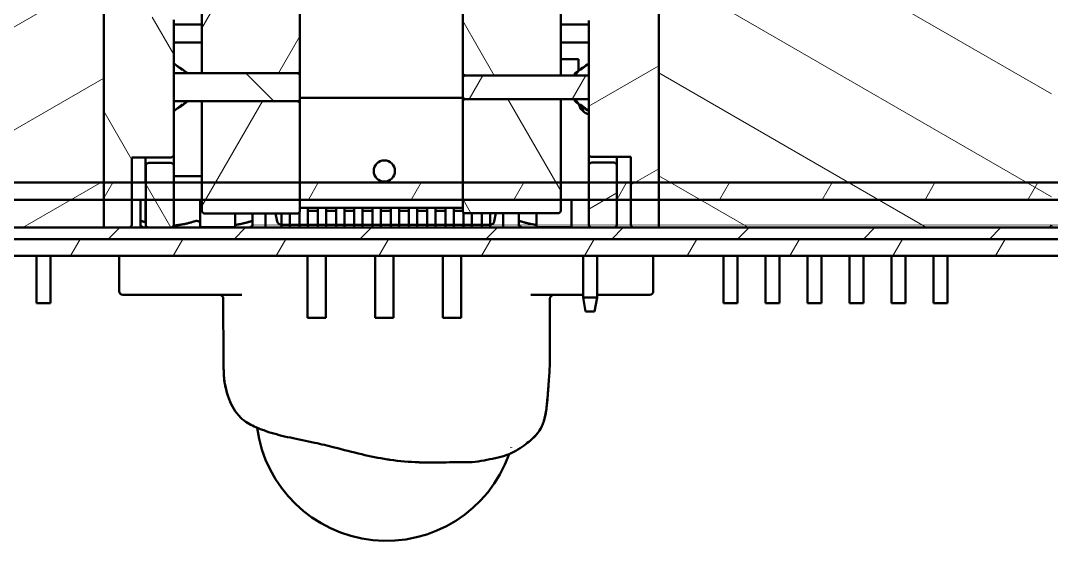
# Model space of a CAD drawing. Header units: millimetres. Extents: x 0 to 586, y -128 to 462.
# Drawn here: x 106.94 to 143.71, y 303.37 to 322.11 of the extents above; entities that cross this region are included whole.
import ezdxf

# ---------------------------------------------------------------- set-up
doc = ezdxf.new("R2010")
doc.units = ezdxf.units.MM
doc.linetypes.add('Сплошная', pattern=[0])
doc.layers.add('Viewport5ForCustomObjects_0', color=7, linetype='Continuous')
doc.layers.add('Видимый контур (ГОСТ)', color=7, linetype='Сплошная', lineweight=50)
doc.layers.add('Штриховка (ГОСТ)', color=7, linetype='Сплошная', lineweight=18)

# ---------------------------------------------------------------- blocks, each defined once
blk = doc.blocks.new('CustomObjectsInViewport5_0')
at = {"layer": 'Видимый контур (ГОСТ)', "ltscale": 1.31579}
for p, q in [((-10073.061, -10049.493), (-10073.061, -10059.493)), ((-10073.061, -10059.493), (-10073.061, -10049.493)), ((-10053.257, -10059.493), (-10053.257, -10049.493)), ((-10053.257, -10049.493), (-10053.257, -10059.493)), ((-10069.561, -10050.093), (-10069.561, -10053.993)), ((-10066.061, -10053.893), (-10066.061, -10050.093)), ((-10060.257, -10050.101), (-10060.257, -10053.957)), ((-10056.757, -10054.072), (-10056.757, -10050.101)), ((-10070.561, -10056.892), (-10070.561, -10052.093)), ((-10055.757, -10052.108), (-10055.757, -10056.877)), ((-10070.561, -10052.25), (-10069.565, -10052.25)), ((-10056.757, -10052.25), (-10055.757, -10052.25)), ((-10069.565, -10052.893), (-10070.561, -10052.893)), ((-10070.561, -10052.893), (-10069.565, -10052.893)), ((-10055.757, -10052.893), (-10056.757, -10052.893)), ((-10056.757, -10052.893), (-10055.757, -10052.893)), ((-10070.561, -10053.645), (-10070.251, -10053.885)), ((-10056.757, -10053.493), (-10056.129, -10053.493)), ((-10056.129, -10053.493), (-10056.129, -10053.903)), ((-10055.757, -10053.643), (-10056.07, -10053.885)), ((-10070.561, -10053.993), (-10070.561, -10054.992)), ((-10070.148, -10053.965), (-10070.112, -10053.993)), ((-10069.561, -10053.993), (-10066.161, -10053.993)), ((-10060.257, -10053.957), (-10060.257, -10054.198)), ((-10056.173, -10053.965), (-10056.257, -10054.03)), ((-10056.257, -10054.03), (-10056.257, -10053.993)), ((-10056.257, -10054.072), (-10056.257, -10054.03)), ((-10066.061, -10054.892), (-10066.061, -10054.093)), ((-10060.257, -10054.198), (-10060.257, -10054.787)), ((-10055.757, -10054.072), (-10060.157, -10054.072)), ((-10060.157, -10054.072), (-10056.757, -10054.072)), ((-10055.757, -10054.913), (-10055.757, -10054.072)), ((-10070.561, -10055.34), (-10070.251, -10055.1)), ((-10070.148, -10055.02), (-10070.112, -10054.992)), ((-10066.161, -10054.992), (-10069.561, -10054.992)), ((-10069.561, -10054.992), (-10069.561, -10058.892)), ((-10060.257, -10054.87), (-10066.061, -10054.87)), ((-10066.061, -10058.892), (-10066.061, -10055.092)), ((-10060.257, -10054.787), (-10060.257, -10055.028)), ((-10060.257, -10055.028), (-10060.257, -10058.884)), ((-10060.157, -10054.913), (-10055.757, -10054.913)), ((-10056.757, -10054.913), (-10060.157, -10054.913)), ((-10056.757, -10058.884), (-10056.757, -10054.913)), ((-10056.257, -10054.955), (-10056.257, -10054.913)), ((-10056.257, -10054.993), (-10056.257, -10054.955)), ((-10056.173, -10055.02), (-10056.257, -10054.955)), ((-10055.757, -10055.343), (-10056.07, -10055.1)), ((-10055.963, -10055.348), (-10055.963, -10055.198)), ((-10055.757, -10056.877), (-10055.757, -10057.279)), ((-10055.657, -10056.978), (-10054.257, -10056.978)), ((-10054.757, -10057.279), (-10054.757, -10056.978)), ((-10054.257, -10056.978), (-10054.257, -10059.393)), ((-10072.061, -10059.393), (-10072.061, -10056.992)), ((-10072.061, -10056.992), (-10070.661, -10056.992)), ((-10071.561, -10057.292), (-10071.561, -10059.393)), ((-10070.661, -10057.192), (-10071.461, -10057.192)), ((-10070.561, -10059.393), (-10070.561, -10057.292)), ((-10055.757, -10057.279), (-10055.757, -10059.393)), ((-10054.857, -10057.179), (-10055.657, -10057.179)), ((-10054.757, -10059.393), (-10054.757, -10057.279)), ((-10069.564, -10057.664), (-10070.561, -10057.664)), ((-10028, -10057.893), (-10098, -10057.893)), ((-10071.639, -10057.893), (-10071.64, -10057.893)), ((-10071.566, -10057.893), (-10071.639, -10057.893)), ((-10069.564, -10057.893), (-10070.561, -10057.893)), ((-10098, -10058.504), (-10028, -10058.504)), ((-10071.75, -10058.504), (-10071.75, -10059.266)), ((-10069.625, -10058.504), (-10069.625, -10059.463)), ((-10066.061, -10058.793), (-10065.775, -10058.793)), ((-10065.425, -10058.793), (-10065.775, -10058.793)), ((-10065.775, -10058.793), (-10065.775, -10059.093)), ((-10065.425, -10058.793), (-10065.125, -10058.793)), ((-10065.425, -10059.093), (-10065.425, -10058.793)), ((-10064.775, -10058.793), (-10065.125, -10058.793)), ((-10065.125, -10058.793), (-10065.125, -10059.093)), ((-10064.775, -10058.793), (-10064.475, -10058.793)), ((-10064.775, -10059.093), (-10064.775, -10058.793)), ((-10064.125, -10058.793), (-10064.475, -10058.793)), ((-10064.475, -10058.793), (-10064.475, -10059.093)), ((-10064.125, -10058.793), (-10063.825, -10058.793)), ((-10064.125, -10059.093), (-10064.125, -10058.793)), ((-10063.475, -10058.793), (-10063.825, -10058.793)), ((-10063.825, -10058.793), (-10063.825, -10059.093)), ((-10063.475, -10058.793), (-10063.175, -10058.793)), ((-10063.475, -10059.093), (-10063.475, -10058.793)), ((-10062.825, -10058.793), (-10063.175, -10058.793)), ((-10063.175, -10058.793), (-10063.175, -10059.093)), ((-10062.825, -10058.793), (-10062.525, -10058.793)), ((-10062.825, -10059.093), (-10062.825, -10058.793)), ((-10062.175, -10058.793), (-10062.525, -10058.793)), ((-10062.525, -10058.793), (-10062.525, -10059.093)), ((-10062.175, -10058.793), (-10061.875, -10058.793)), ((-10062.175, -10059.093), (-10062.175, -10058.793)), ((-10061.525, -10058.793), (-10061.875, -10058.793)), ((-10061.875, -10058.793), (-10061.875, -10059.093)), ((-10061.525, -10058.793), (-10061.225, -10058.793)), ((-10061.525, -10059.093), (-10061.525, -10058.793)), ((-10060.875, -10058.793), (-10061.225, -10058.793)), ((-10061.225, -10058.793), (-10061.225, -10059.093)), ((-10060.875, -10058.793), (-10060.575, -10058.793)), ((-10060.875, -10059.093), (-10060.875, -10058.793)), ((-10060.257, -10058.793), (-10060.575, -10058.793)), ((-10060.575, -10058.793), (-10060.575, -10059.093)), ((-10056.375, -10058.504), (-10056.375, -10059.463)), ((-10069.461, -10058.992), (-10066.161, -10058.992)), ((-10068.375, -10058.992), (-10068.375, -10059.463)), ((-10067.75, -10059.266), (-10067.75, -10058.992)), ((-10067.293, -10058.992), (-10067.293, -10059.493)), ((-10066.869, -10059.274), (-10066.929, -10058.992)), ((-10066.725, -10059.093), (-10066.725, -10058.992)), ((-10066.725, -10059.093), (-10066.725, -10059.193)), ((-10066.425, -10058.992), (-10066.425, -10059.093)), ((-10066.425, -10059.193), (-10066.425, -10059.093)), ((-10066.075, -10059.093), (-10066.075, -10058.944)), ((-10066.075, -10059.093), (-10066.075, -10059.193)), ((-10065.775, -10058.893), (-10065.425, -10058.893)), ((-10065.775, -10059.193), (-10065.775, -10059.093)), ((-10065.425, -10059.093), (-10065.425, -10059.193)), ((-10065.125, -10058.893), (-10064.775, -10058.893)), ((-10065.125, -10059.193), (-10065.125, -10059.093)), ((-10064.775, -10059.093), (-10064.775, -10059.193)), ((-10064.475, -10058.893), (-10064.125, -10058.893)), ((-10064.475, -10059.193), (-10064.475, -10059.093)), ((-10064.125, -10059.093), (-10064.125, -10059.193)), ((-10063.825, -10058.893), (-10063.475, -10058.893)), ((-10063.825, -10059.193), (-10063.825, -10059.093)), ((-10063.475, -10059.093), (-10063.475, -10059.193)), ((-10063.175, -10058.893), (-10062.825, -10058.893)), ((-10063.175, -10059.193), (-10063.175, -10059.093)), ((-10062.825, -10059.093), (-10062.825, -10059.193)), ((-10062.525, -10058.893), (-10062.175, -10058.893)), ((-10062.525, -10059.193), (-10062.525, -10059.093)), ((-10062.175, -10059.093), (-10062.175, -10059.193)), ((-10061.875, -10058.893), (-10061.525, -10058.893)), ((-10061.875, -10059.193), (-10061.875, -10059.093)), ((-10061.525, -10059.093), (-10061.525, -10059.193)), ((-10061.225, -10058.893), (-10060.875, -10058.893)), ((-10061.225, -10059.193), (-10061.225, -10059.093)), ((-10060.875, -10059.093), (-10060.875, -10059.193)), ((-10060.575, -10058.893), (-10060.257, -10058.893)), ((-10060.575, -10059.193), (-10060.575, -10059.093)), ((-10060.225, -10059.093), (-10060.225, -10058.958)), ((-10060.225, -10059.093), (-10060.225, -10059.193)), ((-10060.157, -10058.984), (-10056.857, -10058.984)), ((-10059.925, -10058.984), (-10059.925, -10059.093)), ((-10059.925, -10059.193), (-10059.925, -10059.093)), ((-10059.575, -10059.093), (-10059.575, -10058.984)), ((-10059.575, -10059.093), (-10059.575, -10059.193)), ((-10059.275, -10058.984), (-10059.275, -10059.093)), ((-10059.275, -10059.193), (-10059.275, -10059.093)), ((-10059.069, -10058.984), (-10059.131, -10059.274)), ((-10058.809, -10058.984), (-10058.809, -10059.493)), ((-10058.25, -10058.984), (-10058.25, -10059.266)), ((-10057.625, -10058.984), (-10057.625, -10059.463)), ((-10028, -10059.493), (-10098, -10059.493)), ((-10086.961, -10059.493), (-10073.061, -10059.493)), ((-10073.061, -10059.493), (-10072.161, -10059.493)), ((-10071.639, -10059.493), (-10071.75, -10059.429)), ((-10071.461, -10059.493), (-10070.661, -10059.493)), ((-10068.395, -10059.483), (-10069.605, -10059.483)), ((-10067.861, -10059.493), (-10067.75, -10059.429)), ((-10066.725, -10059.193), (-10066.725, -10059.393)), ((-10066.725, -10059.393), (-10066.725, -10059.493)), ((-10066.425, -10059.393), (-10066.725, -10059.393)), ((-10066.425, -10059.393), (-10066.425, -10059.193)), ((-10066.075, -10059.393), (-10066.425, -10059.393)), ((-10066.425, -10059.393), (-10066.425, -10059.493)), ((-10066.075, -10059.193), (-10066.075, -10059.393)), ((-10066.075, -10059.393), (-10066.075, -10059.493)), ((-10065.775, -10059.393), (-10066.075, -10059.393)), ((-10065.775, -10059.393), (-10065.775, -10059.193)), ((-10065.425, -10059.393), (-10065.775, -10059.393)), ((-10065.775, -10059.393), (-10065.775, -10059.493)), ((-10065.425, -10059.193), (-10065.425, -10059.393)), ((-10065.425, -10059.393), (-10065.425, -10059.493)), ((-10065.125, -10059.393), (-10065.425, -10059.393)), ((-10065.125, -10059.393), (-10065.125, -10059.193)), ((-10064.775, -10059.393), (-10065.125, -10059.393)), ((-10065.125, -10059.393), (-10065.125, -10059.493)), ((-10064.775, -10059.193), (-10064.775, -10059.393)), ((-10064.775, -10059.393), (-10064.775, -10059.493)), ((-10064.475, -10059.393), (-10064.775, -10059.393)), ((-10064.475, -10059.393), (-10064.475, -10059.193)), ((-10064.125, -10059.393), (-10064.475, -10059.393)), ((-10064.475, -10059.393), (-10064.475, -10059.493)), ((-10064.125, -10059.193), (-10064.125, -10059.393)), ((-10064.125, -10059.393), (-10064.125, -10059.493)), ((-10063.825, -10059.393), (-10064.125, -10059.393)), ((-10063.825, -10059.393), (-10063.825, -10059.193)), ((-10063.475, -10059.393), (-10063.825, -10059.393)), ((-10063.825, -10059.393), (-10063.825, -10059.493)), ((-10063.475, -10059.193), (-10063.475, -10059.393)), ((-10063.475, -10059.393), (-10063.475, -10059.493)), ((-10063.175, -10059.393), (-10063.475, -10059.393)), ((-10063.175, -10059.393), (-10063.175, -10059.193)), ((-10062.825, -10059.393), (-10063.175, -10059.393)), ((-10063.175, -10059.393), (-10063.175, -10059.493)), ((-10062.825, -10059.193), (-10062.825, -10059.393)), ((-10062.825, -10059.393), (-10062.825, -10059.493)), ((-10062.525, -10059.393), (-10062.825, -10059.393)), ((-10062.525, -10059.393), (-10062.525, -10059.193)), ((-10062.175, -10059.393), (-10062.525, -10059.393)), ((-10062.525, -10059.393), (-10062.525, -10059.493)), ((-10062.175, -10059.193), (-10062.175, -10059.393)), ((-10062.175, -10059.393), (-10062.175, -10059.493)), ((-10061.875, -10059.393), (-10062.175, -10059.393)), ((-10061.875, -10059.393), (-10061.875, -10059.193)), ((-10061.525, -10059.393), (-10061.875, -10059.393)), ((-10061.875, -10059.393), (-10061.875, -10059.493)), ((-10061.525, -10059.193), (-10061.525, -10059.393)), ((-10061.525, -10059.393), (-10061.525, -10059.493)), ((-10061.225, -10059.393), (-10061.525, -10059.393)), ((-10061.225, -10059.393), (-10061.225, -10059.193)), ((-10060.875, -10059.393), (-10061.225, -10059.393)), ((-10061.225, -10059.393), (-10061.225, -10059.493)), ((-10060.875, -10059.193), (-10060.875, -10059.393)), ((-10060.875, -10059.393), (-10060.875, -10059.493)), ((-10060.575, -10059.393), (-10060.875, -10059.393)), ((-10060.575, -10059.393), (-10060.575, -10059.193)), ((-10060.225, -10059.393), (-10060.575, -10059.393)), ((-10060.575, -10059.393), (-10060.575, -10059.493)), ((-10060.225, -10059.193), (-10060.225, -10059.393)), ((-10060.225, -10059.393), (-10060.225, -10059.493)), ((-10059.925, -10059.393), (-10060.225, -10059.393)), ((-10059.925, -10059.393), (-10059.925, -10059.193)), ((-10059.575, -10059.393), (-10059.925, -10059.393)), ((-10059.925, -10059.393), (-10059.925, -10059.493)), ((-10059.575, -10059.193), (-10059.575, -10059.393)), ((-10059.575, -10059.393), (-10059.575, -10059.493)), ((-10059.275, -10059.393), (-10059.575, -10059.393)), ((-10059.275, -10059.393), (-10059.275, -10059.193)), ((-10059.275, -10059.393), (-10059.275, -10059.493)), ((-10058.139, -10059.493), (-10058.25, -10059.429)), ((-10056.395, -10059.483), (-10057.605, -10059.483)), ((-10057.413, -10059.483), (-10057.413, -10059.493)), ((-10055.657, -10059.493), (-10054.857, -10059.493)), ((-10054.157, -10059.493), (-10053.257, -10059.493)), ((-10053.257, -10059.493), (-10039.357, -10059.493)), ((-10098, -10059.904), (-10028, -10059.904)), ((-10028, -10059.904), (-10098, -10059.904)), ((-10098, -10060.504), (-10028, -10060.504)), ((-10075.457, -10062.193), (-10075.457, -10060.504)), ((-10074.957, -10062.193), (-10074.957, -10060.504)), ((-10072.506, -10061.766), (-10072.506, -10060.504)), ((-10065.794, -10062.718), (-10065.794, -10060.504)), ((-10065.134, -10062.718), (-10065.134, -10060.504)), ((-10063.381, -10062.718), (-10063.381, -10060.504)), ((-10062.721, -10062.718), (-10062.721, -10060.504)), ((-10060.968, -10062.718), (-10060.968, -10060.504)), ((-10060.308, -10062.718), (-10060.308, -10060.504)), ((-10055.963, -10061.993), (-10055.963, -10060.504)), ((-10055.463, -10061.993), (-10055.463, -10060.504)), ((-10053.456, -10061.766), (-10053.456, -10060.504)), ((-10050.957, -10062.193), (-10050.957, -10060.504)), ((-10050.457, -10062.193), (-10050.457, -10060.504)), ((-10049.457, -10062.193), (-10049.457, -10060.504)), ((-10048.957, -10062.193), (-10048.957, -10060.504)), ((-10047.957, -10062.193), (-10047.957, -10060.504)), ((-10047.457, -10062.193), (-10047.457, -10060.504)), ((-10046.457, -10062.193), (-10046.457, -10060.504)), ((-10045.957, -10062.193), (-10045.957, -10060.504)), ((-10044.957, -10062.193), (-10044.957, -10060.504)), ((-10044.457, -10062.193), (-10044.457, -10060.504)), ((-10043.457, -10062.193), (-10043.457, -10060.504)), ((-10042.957, -10062.193), (-10042.957, -10060.504)), ((-10072.379, -10061.893), (-10070.104, -10061.893)), ((-10068.139, -10061.893), (-10070.104, -10061.893)), ((-10055.963, -10061.893), (-10057.823, -10061.893)), ((-10057.143, -10063.8), (-10057.143, -10062.02)), ((-10055.963, -10061.993), (-10055.463, -10061.993)), ((-10055.963, -10061.993), (-10055.875, -10062.493)), ((-10055.552, -10062.493), (-10055.463, -10061.993)), ((-10055.463, -10061.893), (-10053.583, -10061.893)), ((-10074.957, -10062.193), (-10075.457, -10062.193)), ((-10055.552, -10062.493), (-10055.875, -10062.493)), ((-10050.457, -10062.193), (-10050.957, -10062.193)), ((-10048.957, -10062.193), (-10049.457, -10062.193)), ((-10047.457, -10062.193), (-10047.957, -10062.193)), ((-10045.957, -10062.193), (-10046.457, -10062.193)), ((-10044.457, -10062.193), (-10044.957, -10062.193)), ((-10042.957, -10062.193), (-10043.457, -10062.193)), ((-10065.794, -10062.718), (-10065.134, -10062.718)), ((-10063.381, -10062.718), (-10062.721, -10062.718)), ((-10060.968, -10062.718), (-10060.308, -10062.718))]:
    blk.add_line(p, q, dxfattribs=at)
blk.add_circle((-10063.051, -10057.479), 0.379, dxfattribs=at)
at = {"layer": 'Видимый контур (ГОСТ)', "ltscale": 1.31579, "extrusion": (0, 0, -1)}
for centre, radius, start, end in [((10070.564, -10054.243), 0.5, 110.364, 150.0812), ((10055.757, -10054.243), 0.5, 26.8243, 69.636), ((10070.564, -10054.743), 0.5, 209.9188, 249.636), ((10055.757, -10054.743), 0.5, 290.364, 333.14), ((10069.605, -10059.463), 0.02, 270, 0), ((10068.395, -10059.463), 0.02, 180, 270), ((10057.605, -10059.463), 0.02, 270, 0), ((10056.395, -10059.463), 0.02, 180, 270), ((10072.379, -10061.766), 0.127, 270, 0), ((10053.583, -10061.766), 0.127, 180, 270), ((10062.981, -10066.014), 4.65, 199.5835, 352.3499), ((10062.981, -10066.014), 4.65, 196.5683, 196.6248)]:
    blk.add_arc(centre, radius, start, end, dxfattribs=at)
at = {"layer": 'Видимый контур (ГОСТ)', "ltscale": 1.31579}
for centre, radius, start, end in [((-10055.63, -10054.977), 0.498, 193.1638, 255.3066), ((-10072.161, -10059.393), 0.1, 270, 0), ((-10071.461, -10059.393), 0.1, 180, 270), ((-10070.661, -10059.393), 0.1, 270, 0), ((-10066.722, -10059.243), 0.15, 192, 268.9511), ((-10059.278, -10059.243), 0.15, 271.0489, 348), ((-10055.657, -10059.393), 0.1, 180, 270), ((-10054.857, -10059.393), 0.1, 270, 0), ((-10054.157, -10059.393), 0.1, 180, 270), ((-10039.357, -10059.393), 0.1, 270, 0)]:
    blk.add_arc(centre, radius, start, end, dxfattribs=at)
for major_axis, start_param, end_param in [((0, 0.5), 6.233759, 6.282379), ((0, -0.5), 0.000807, 0.049426)]:
    blk.add_ellipse((-10070.065, -10054.493), major_axis=major_axis, ratio=0.001122, start_param=start_param, end_param=end_param, dxfattribs=at)
at = {"layer": 'Видимый контур (ГОСТ)', "ltscale": 1.31579, "extrusion": (0, 0, -1)}
for start_param, end_param in [(4.098169, 4.274881), (3.732393, 3.964798)]:
    blk.add_ellipse((-10071.561, -10054.492), major_axis=(0, 5.9), ratio=0.001122, start_param=start_param, end_param=end_param, dxfattribs=at)
at = {"layer": 'Видимый контур (ГОСТ)', "ltscale": 1.31579}
for points, knots in [([(-10069.566, -10053.993), (-10069.566, -10053.787), (-10069.566, -10053.583), (-10069.565, -10052.931), (-10069.565, -10052.493), (-10069.565, -10051.708), (-10069.564, -10051.353), (-10069.563, -10050.768), (-10069.563, -10050.531), (-10069.562, -10050.205), (-10069.562, -10050.118), (-10069.561, -10050.091), (-10069.561, -10050.09), (-10069.561, -10050.087), (-10069.561, -10050.086), (-10069.56, -10050.083), (-10069.56, -10050.082), (-10069.56, -10050.079), (-10069.56, -10050.076), (-10069.559, -10050.072)], [0.7362344, 0.7362344, 0.7362344, 0.7362344, 0.7980328, 0.7980328, 0.9382401, 0.9382401, 1.0784496, 1.0784496, 1.2186675, 1.2186675, 1.3588999, 1.3588999, 1.3656737, 1.3656737, 1.3690757, 1.3690757, 1.370811, 1.370811, 1.3726277, 1.3726277, 1.3726277, 1.3726277]), ([(-10070.561, -10053.645), (-10070.561, -10053.645), (-10070.561, -10053.645), (-10070.56, -10053.646), (-10070.56, -10053.646), (-10070.558, -10053.647), (-10070.557, -10053.648), (-10070.552, -10053.651), (-10070.551, -10053.652), (-10070.548, -10053.654), (-10070.547, -10053.655), (-10070.542, -10053.658), (-10070.539, -10053.66), (-10070.53, -10053.667), (-10070.523, -10053.672), (-10070.464, -10053.713), (-10070.411, -10053.75), (-10070.359, -10053.787)], [0.01727693, 0.01727693, 0.01727693, 0.01727693, 0.01761108, 0.01761108, 0.0242159, 0.0242159, 0.02951847, 0.02951847, 0.0308446, 0.0308446, 0.03217784, 0.03217784, 0.03351973, 0.03351973, 0.03622971, 0.03622971, 0.05535829, 0.05535829, 0.05535829, 0.05535829]), ([(-10066.161, -10053.993), (-10066.148, -10053.993), (-10066.134, -10053.99), (-10066.111, -10053.981), (-10066.099, -10053.972), (-10066.081, -10053.955), (-10066.073, -10053.943), (-10066.064, -10053.92), (-10066.061, -10053.905), (-10066.061, -10053.893)], [0.02962799, 0.02962799, 0.02962799, 0.02962799, 0.03332954, 0.03332954, 0.03703271, 0.03703271, 0.04073737, 0.04073737, 0.04444273, 0.04444273, 0.04444273, 0.04444273]), ([(-10066.061, -10054.093), (-10066.061, -10054.081), (-10066.064, -10054.066), (-10066.073, -10054.043), (-10066.081, -10054.031), (-10066.099, -10054.013), (-10066.111, -10054.005), (-10066.134, -10053.996), (-10066.148, -10053.993), (-10066.161, -10053.993)], [-0.01481724, -0.01481724, -0.01481724, -0.01481724, -0.01110913, -0.01110913, -0.00740403, -0.00740403, -0.00370128, -0.00370128, 0, 0, 0, 0]), ([(-10066.061, -10053.895), (-10066.061, -10053.895), (-10066.061, -10053.896), (-10066.061, -10053.897), (-10066.061, -10053.898), (-10066.061, -10053.908), (-10066.061, -10053.921), (-10066.061, -10053.964), (-10066.061, -10053.998), (-10066.061, -10054.053), (-10066.061, -10054.068), (-10066.061, -10054.083)], [0.00139987, 0.00139987, 0.00139987, 0.00139987, 0.00263361, 0.00263361, 0.00741855, 0.00741855, 0.02186452, 0.02186452, 0.0405969, 0.0405969, 0.04700611, 0.04700611, 0.04700611, 0.04700611]), ([(-10060.257, -10053.957), (-10060.257, -10053.971), (-10060.254, -10053.989), (-10060.244, -10054.015), (-10060.235, -10054.029), (-10060.217, -10054.049), (-10060.205, -10054.059), (-10060.182, -10054.069), (-10060.169, -10054.072), (-10060.157, -10054.072)], [0.01558154, 0.01558154, 0.01558154, 0.01558154, 0.01992679, 0.01992679, 0.02411302, 0.02411302, 0.02796623, 0.02796623, 0.03148908, 0.03148908, 0.03148908, 0.03148908]), ([(-10060.157, -10054.072), (-10060.168, -10054.072), (-10060.182, -10054.075), (-10060.204, -10054.085), (-10060.216, -10054.094), (-10060.234, -10054.114), (-10060.243, -10054.129), (-10060.254, -10054.159), (-10060.257, -10054.18), (-10060.257, -10054.198)], [0, 0, 0, 0, 0.00345675, 0.00345675, 0.00723819, 0.00723819, 0.01158171, 0.01158171, 0.01685203, 0.01685203, 0.01685203, 0.01685203]), ([(-10069.564, -10057.893), (-10069.564, -10057.727), (-10069.564, -10057.543), (-10069.565, -10056.989), (-10069.565, -10056.579), (-10069.565, -10055.779), (-10069.566, -10055.387), (-10069.566, -10054.992)], [0.2994475, 0.2994475, 0.2994475, 0.2994475, 0.3773835, 0.3773835, 0.5176137, 0.5176137, 0.6365255, 0.6365255, 0.6365255, 0.6365255]), ([(-10066.161, -10054.992), (-10066.148, -10054.992), (-10066.134, -10054.989), (-10066.111, -10054.98), (-10066.099, -10054.972), (-10066.081, -10054.954), (-10066.073, -10054.942), (-10066.064, -10054.919), (-10066.061, -10054.904), (-10066.061, -10054.892)], [0, 0, 0, 0, 0.00370128, 0.00370128, 0.00740403, 0.00740403, 0.01110913, 0.01110913, 0.01481724, 0.01481724, 0.01481724, 0.01481724]), ([(-10066.061, -10055.092), (-10066.061, -10055.08), (-10066.064, -10055.065), (-10066.073, -10055.042), (-10066.081, -10055.03), (-10066.099, -10055.013), (-10066.111, -10055.004), (-10066.134, -10054.995), (-10066.148, -10054.992), (-10066.161, -10054.992)], [0.01481316, 0.01481316, 0.01481316, 0.01481316, 0.01851853, 0.01851853, 0.02222319, 0.02222319, 0.02592636, 0.02592636, 0.02962791, 0.02962791, 0.02962791, 0.02962791]), ([(-10066.061, -10054.902), (-10066.061, -10054.947), (-10066.061, -10054.986), (-10066.061, -10055.047), (-10066.061, -10055.069), (-10066.061, -10055.086), (-10066.061, -10055.09), (-10066.061, -10055.09)], [0.13668212, 0.13668212, 0.13668212, 0.13668212, 0.15520769, 0.15520769, 0.17429569, 0.17429569, 0.18223478, 0.18223478, 0.18223478, 0.18223478]), ([(-10060.257, -10054.787), (-10060.257, -10054.805), (-10060.254, -10054.826), (-10060.243, -10054.856), (-10060.234, -10054.871), (-10060.216, -10054.891), (-10060.204, -10054.9), (-10060.182, -10054.91), (-10060.168, -10054.913), (-10060.157, -10054.913)], [-0.01685203, -0.01685203, -0.01685203, -0.01685203, -0.01158171, -0.01158171, -0.00723819, -0.00723819, -0.00345675, -0.00345675, 0, 0, 0, 0]), ([(-10060.157, -10054.913), (-10060.169, -10054.913), (-10060.182, -10054.916), (-10060.205, -10054.926), (-10060.217, -10054.936), (-10060.235, -10054.956), (-10060.244, -10054.97), (-10060.254, -10054.996), (-10060.257, -10055.014), (-10060.257, -10055.028)], [0.03148908, 0.03148908, 0.03148908, 0.03148908, 0.03501193, 0.03501193, 0.03886514, 0.03886514, 0.04305138, 0.04305138, 0.04739663, 0.04739663, 0.04739663, 0.04739663]), ([(-10070.359, -10055.198), (-10070.386, -10055.217), (-10070.413, -10055.236), (-10070.461, -10055.27), (-10070.484, -10055.286), (-10070.514, -10055.307), (-10070.522, -10055.312), (-10070.532, -10055.32), (-10070.534, -10055.321), (-10070.54, -10055.325), (-10070.542, -10055.327), (-10070.547, -10055.33), (-10070.549, -10055.332), (-10070.558, -10055.338), (-10070.558, -10055.338), (-10070.56, -10055.339), (-10070.561, -10055.34), (-10070.561, -10055.34)], [0.03592524, 0.03592524, 0.03592524, 0.03592524, 0.04573727, 0.04573727, 0.05383049, 0.05383049, 0.05682197, 0.05682197, 0.05786225, 0.05786225, 0.05918778, 0.05918778, 0.06088019, 0.06088019, 0.06830268, 0.06830268, 0.07401077, 0.07401077, 0.07401077, 0.07401077]), ([(-10070.661, -10056.992), (-10070.648, -10056.992), (-10070.634, -10056.989), (-10070.611, -10056.98), (-10070.599, -10056.972), (-10070.581, -10056.954), (-10070.573, -10056.942), (-10070.564, -10056.919), (-10070.561, -10056.905), (-10070.561, -10056.892)], [0, 0, 0, 0, 0.00370235, 0.00370235, 0.00740476, 0.00740476, 0.0111073, 0.0111073, 0.01480997, 0.01480997, 0.01480997, 0.01480997]), ([(-10070.562, -10056.91), (-10070.562, -10057.006), (-10070.562, -10057.085), (-10070.562, -10057.192), (-10070.561, -10057.227), (-10070.561, -10057.264), (-10070.561, -10057.274), (-10070.561, -10057.283), (-10070.561, -10057.286), (-10070.561, -10057.287), (-10070.561, -10057.287), (-10070.561, -10057.287)], [0.7262421, 0.7262421, 0.7262421, 0.7262421, 0.7830327, 0.7830327, 0.8264688, 0.8264688, 0.8487762, 0.8487762, 0.860042, 0.860042, 0.8603835, 0.8603835, 0.8603835, 0.8603835]), ([(-10055.757, -10056.877), (-10055.757, -10056.89), (-10055.754, -10056.904), (-10055.744, -10056.927), (-10055.736, -10056.94), (-10055.719, -10056.957), (-10055.706, -10056.965), (-10055.684, -10056.975), (-10055.669, -10056.978), (-10055.657, -10056.978)], [-0.01485551, -0.01485551, -0.01485551, -0.01485551, -0.01112222, -0.01112222, -0.00740168, -0.00740168, -0.00369527, -0.00369527, 0, 0, 0, 0]), ([(-10071.461, -10057.192), (-10071.473, -10057.192), (-10071.488, -10057.195), (-10071.51, -10057.205), (-10071.523, -10057.213), (-10071.54, -10057.23), (-10071.548, -10057.243), (-10071.558, -10057.266), (-10071.561, -10057.28), (-10071.561, -10057.292)], [0.02961991, 0.02961991, 0.02961991, 0.02961991, 0.03332226, 0.03332226, 0.03702468, 0.03702468, 0.04072721, 0.04072721, 0.04442983, 0.04442983, 0.04442983, 0.04442983]), ([(-10070.561, -10057.292), (-10070.561, -10057.28), (-10070.564, -10057.266), (-10070.573, -10057.243), (-10070.581, -10057.23), (-10070.599, -10057.213), (-10070.611, -10057.205), (-10070.634, -10057.195), (-10070.648, -10057.192), (-10070.661, -10057.192)], [0.01480988, 0.01480988, 0.01480988, 0.01480988, 0.01851249, 0.01851249, 0.02221504, 0.02221504, 0.02591751, 0.02591751, 0.02961987, 0.02961987, 0.02961987, 0.02961987]), ([(-10055.657, -10057.179), (-10055.669, -10057.179), (-10055.684, -10057.182), (-10055.706, -10057.191), (-10055.719, -10057.2), (-10055.736, -10057.217), (-10055.744, -10057.229), (-10055.754, -10057.252), (-10055.757, -10057.267), (-10055.757, -10057.279)], [0.02968896, 0.02968896, 0.02968896, 0.02968896, 0.03338553, 0.03338553, 0.03709163, 0.03709163, 0.04080882, 0.04080882, 0.0445345, 0.0445345, 0.0445345, 0.0445345]), ([(-10054.757, -10057.279), (-10054.757, -10057.267), (-10054.76, -10057.252), (-10054.769, -10057.229), (-10054.777, -10057.217), (-10054.795, -10057.2), (-10054.807, -10057.191), (-10054.83, -10057.182), (-10054.845, -10057.179), (-10054.857, -10057.179)], [0.01484341, 0.01484341, 0.01484341, 0.01484341, 0.01856451, 0.01856451, 0.02227716, 0.02227716, 0.02598783, 0.02598783, 0.02968896, 0.02968896, 0.02968896, 0.02968896]), ([(-10069.559, -10058.913), (-10069.559, -10058.91), (-10069.56, -10058.908), (-10069.56, -10058.905), (-10069.56, -10058.904), (-10069.56, -10058.901), (-10069.561, -10058.9), (-10069.561, -10058.896), (-10069.561, -10058.895), (-10069.561, -10058.89), (-10069.561, -10058.887), (-10069.561, -10058.865), (-10069.562, -10058.837), (-10069.562, -10058.731), (-10069.562, -10058.632), (-10069.563, -10058.504)], [0, 0, 0, 0, 0.001182, 0.001182, 0.0024587, 0.0024587, 0.0049185, 0.0049185, 0.0115032, 0.0115032, 0.0312424, 0.0312424, 0.0905826, 0.0905826, 0.1837297, 0.1837297, 0.1837297, 0.1837297]), ([(-10069.561, -10058.892), (-10069.561, -10058.905), (-10069.558, -10058.919), (-10069.548, -10058.942), (-10069.54, -10058.954), (-10069.523, -10058.972), (-10069.51, -10058.98), (-10069.488, -10058.99), (-10069.473, -10058.992), (-10069.461, -10058.992)], [-0.01480977, -0.01480977, -0.01480977, -0.01480977, -0.01110729, -0.01110729, -0.00740482, -0.00740482, -0.00370239, -0.00370239, 0, 0, 0, 0]), ([(-10066.161, -10058.992), (-10066.148, -10058.992), (-10066.134, -10058.99), (-10066.111, -10058.98), (-10066.099, -10058.972), (-10066.081, -10058.954), (-10066.073, -10058.942), (-10066.064, -10058.919), (-10066.061, -10058.905), (-10066.061, -10058.892)], [0, 0, 0, 0, 0.0037024, 0.0037024, 0.0074048, 0.0074048, 0.01110723, 0.01110723, 0.01480968, 0.01480968, 0.01480968, 0.01480968]), ([(-10060.257, -10058.884), (-10060.257, -10058.897), (-10060.254, -10058.911), (-10060.244, -10058.934), (-10060.236, -10058.946), (-10060.219, -10058.964), (-10060.206, -10058.972), (-10060.184, -10058.981), (-10060.169, -10058.984), (-10060.157, -10058.984)], [-0.0148234, -0.0148234, -0.0148234, -0.0148234, -0.01111181, -0.01111181, -0.0074039, -0.0074039, -0.00370024, -0.00370024, 0, 0, 0, 0]), ([(-10056.857, -10058.984), (-10056.845, -10058.984), (-10056.83, -10058.981), (-10056.807, -10058.972), (-10056.795, -10058.964), (-10056.777, -10058.946), (-10056.769, -10058.934), (-10056.76, -10058.911), (-10056.757, -10058.897), (-10056.757, -10058.884)], [0, 0, 0, 0, 0.00370024, 0.00370024, 0.0074039, 0.0074039, 0.01111181, 0.01111181, 0.0148234, 0.0148234, 0.0148234, 0.0148234]), ([(-10071.75, -10059.266), (-10071.75, -10059.265), (-10071.75, -10059.264), (-10071.748, -10059.261), (-10071.743, -10059.259), (-10071.73, -10059.259), (-10071.72, -10059.261), (-10071.706, -10059.264), (-10071.703, -10059.265), (-10071.7, -10059.266)], [0.04318078, 0.04318078, 0.04318078, 0.04318078, 0.04427963, 0.04427963, 0.04829011, 0.04829011, 0.05230059, 0.05230059, 0.05339944, 0.05339944, 0.05339944, 0.05339944]), ([(-10071.564, -10059.393), (-10071.564, -10059.393), (-10071.564, -10059.393), (-10071.564, -10059.401), (-10071.564, -10059.408), (-10071.56, -10059.421), (-10071.558, -10059.428), (-10071.55, -10059.446), (-10071.542, -10059.457), (-10071.523, -10059.474), (-10071.513, -10059.481), (-10071.489, -10059.49), (-10071.477, -10059.493), (-10071.464, -10059.493)], [-0.01609062, -0.01609062, -0.01609062, -0.01609062, -0.01594298, -0.01594298, -0.01376202, -0.01376202, -0.01158938, -0.01158938, -0.00758333, -0.00758333, -0.00375006, -0.00375006, 0, 0, 0, 0]), ([(-10069.8, -10059.266), (-10069.797, -10059.265), (-10069.793, -10059.264), (-10069.777, -10059.261), (-10069.763, -10059.259), (-10069.737, -10059.259), (-10069.723, -10059.261), (-10069.707, -10059.264), (-10069.703, -10059.265), (-10069.7, -10059.266)], [0.04318078, 0.04318078, 0.04318078, 0.04318078, 0.04427963, 0.04427963, 0.04829011, 0.04829011, 0.05230059, 0.05230059, 0.05339944, 0.05339944, 0.05339944, 0.05339944]), ([(-10067.8, -10059.266), (-10067.797, -10059.265), (-10067.794, -10059.264), (-10067.78, -10059.261), (-10067.77, -10059.259), (-10067.757, -10059.259), (-10067.752, -10059.261), (-10067.75, -10059.264), (-10067.75, -10059.265), (-10067.75, -10059.266)], [0.04318078, 0.04318078, 0.04318078, 0.04318078, 0.04427963, 0.04427963, 0.04829011, 0.04829011, 0.05230059, 0.05230059, 0.05339944, 0.05339944, 0.05339944, 0.05339944]), ([(-10058.25, -10059.266), (-10058.25, -10059.265), (-10058.25, -10059.264), (-10058.248, -10059.261), (-10058.243, -10059.259), (-10058.23, -10059.259), (-10058.22, -10059.261), (-10058.206, -10059.264), (-10058.203, -10059.265), (-10058.2, -10059.266)], [0.04318078, 0.04318078, 0.04318078, 0.04318078, 0.04427963, 0.04427963, 0.04829011, 0.04829011, 0.05230059, 0.05230059, 0.05339944, 0.05339944, 0.05339944, 0.05339944]), ([(-10068.937, -10061.893), (-10068.936, -10061.893), (-10068.936, -10061.893), (-10068.92, -10061.893), (-10068.903, -10061.896), (-10068.871, -10061.907), (-10068.856, -10061.916), (-10068.829, -10061.939), (-10068.819, -10061.953), (-10068.807, -10061.976), (-10068.804, -10061.984), (-10068.8, -10062.002), (-10068.799, -10062.01), (-10068.799, -10062.018)], [-0.02078718, -0.02078718, -0.02078718, -0.02078718, -0.02069932, -0.02069932, -0.01578164, -0.01578164, -0.01041117, -0.01041117, -0.0052544, -0.0052544, -0.00254218, -0.00254218, -0.00000012, -0.00000012, -0.00000012, -0.00000012]), ([(-10068.799, -10062.02), (-10068.799, -10062.02), (-10068.799, -10062.019), (-10068.799, -10062.019), (-10068.799, -10062.019), (-10068.799, -10062.018)], [-0.0001725184, -0.0001725184, -0.0001725184, -0.0001725184, -0.0000899004, -0.0000899004, -0.0000072816, -0.0000072816, -0.0000072816, -0.0000072816]), ([(-10068.799, -10062.02), (-10068.797, -10062.478), (-10068.795, -10062.939), (-10068.792, -10063.563), (-10068.791, -10063.731), (-10068.788, -10064.194), (-10068.788, -10064.305), (-10068.785, -10064.481), (-10068.783, -10064.57), (-10068.778, -10064.691), (-10068.776, -10064.73), (-10068.774, -10064.769)], [-0.1288675, -0.1288675, -0.1288675, -0.1288675, -0.0828986, -0.0828986, -0.0660777, -0.0660777, -0.036378, -0.036378, -0.0117976, -0.0117976, -0.0000033, -0.0000033, -0.0000033, -0.0000033]), ([(-10056.981, -10061.893), (-10056.982, -10061.893), (-10056.983, -10061.893), (-10056.992, -10061.893), (-10057.001, -10061.894), (-10057.039, -10061.899), (-10057.066, -10061.909), (-10057.103, -10061.935), (-10057.116, -10061.948), (-10057.132, -10061.972), (-10057.137, -10061.984), (-10057.142, -10062.004), (-10057.143, -10062.012), (-10057.143, -10062.02)], [-0.05452094, -0.05452094, -0.05452094, -0.05452094, -0.05430331, -0.05430331, -0.05140242, -0.05140242, -0.04200454, -0.04200454, -0.03550542, -0.03550542, -0.03088889, -0.03088889, -0.02798491, -0.02798491, -0.02798491, -0.02798491]), ([(-10057.19, -10065.062), (-10057.173, -10064.829), (-10057.162, -10064.698), (-10057.146, -10064.23), (-10057.143, -10064.01), (-10057.143, -10063.8)], [-0.1413803, -0.1413803, -0.1413803, -0.1413803, -0.0627357, -0.0627357, 0, 0, 0, 0]), ([(-10068.774, -10064.769), (-10068.771, -10064.82), (-10068.767, -10064.871), (-10068.761, -10064.921), (-10068.755, -10064.98), (-10068.746, -10065.038), (-10068.735, -10065.095), (-10068.734, -10065.097), (-10068.734, -10065.098), (-10068.734, -10065.1)], [0, 0, 0, 0, 0.0001564734, 0.0001564734, 0.0001564734, 0.0003377697, 0.0003377697, 0.0003377697, 0.0003423643, 0.0003423643, 0.0003423643, 0.0003423643]), ([(-10057.227, -10065.53), (-10057.226, -10065.515), (-10057.224, -10065.499), (-10057.223, -10065.484), (-10057.221, -10065.464), (-10057.22, -10065.444), (-10057.218, -10065.424), (-10057.213, -10065.355), (-10057.207, -10065.287), (-10057.202, -10065.219), (-10057.198, -10065.167), (-10057.194, -10065.114), (-10057.19, -10065.062)], [-0.0000063242, -0.0000063242, -0.0000063242, -0.0000063242, 0.0000400339, 0.0000400339, 0.0000400339, 0.0001011057, 0.0001011057, 0.0001011057, 0.0003087127, 0.0003087127, 0.0003087127, 0.0004693794, 0.0004693794, 0.0004693794, 0.0004693794]), ([(-10068.521, -10065.773), (-10068.533, -10065.748), (-10068.544, -10065.722), (-10068.555, -10065.697), (-10068.613, -10065.563), (-10068.657, -10065.422), (-10068.693, -10065.281), (-10068.708, -10065.221), (-10068.722, -10065.161), (-10068.734, -10065.1)], [0.0005413903, 0.0005413903, 0.0005413903, 0.0005413903, 0.0006263304, 0.0006263304, 0.0006263304, 0.0010664374, 0.0010664374, 0.0010664374, 0.0012526608, 0.0012526608, 0.0012526608, 0.0012526608]), ([(-10057.227, -10065.53), (-10057.241, -10065.696), (-10057.255, -10065.862), (-10057.279, -10066.02), (-10057.303, -10066.177), (-10057.337, -10066.327), (-10057.385, -10066.458), (-10057.422, -10066.56), (-10057.468, -10066.654), (-10057.521, -10066.735), (-10057.536, -10066.759), (-10057.552, -10066.782), (-10057.568, -10066.803), (-10057.641, -10066.899), (-10057.72, -10066.979), (-10057.804, -10067.053), (-10057.868, -10067.11), (-10057.934, -10067.163), (-10058.003, -10067.215), (-10058.024, -10067.231), (-10058.045, -10067.246), (-10058.066, -10067.262), (-10058.158, -10067.329), (-10058.256, -10067.396), (-10058.363, -10067.456), (-10058.453, -10067.508), (-10058.549, -10067.555), (-10058.652, -10067.593), (-10058.67, -10067.6), (-10058.689, -10067.607), (-10058.708, -10067.613), (-10058.831, -10067.654), (-10058.958, -10067.683), (-10059.086, -10067.712), (-10059.091, -10067.713), (-10059.096, -10067.714), (-10059.101, -10067.715), (-10059.352, -10067.772), (-10059.622, -10067.835), (-10059.915, -10067.855), (-10059.931, -10067.856), (-10059.947, -10067.857), (-10059.964, -10067.858), (-10060.079, -10067.864), (-10060.196, -10067.862), (-10060.315, -10067.862), (-10060.333, -10067.862), (-10060.352, -10067.862), (-10060.371, -10067.862), (-10060.525, -10067.862), (-10060.682, -10067.864), (-10060.842, -10067.866), (-10061.141, -10067.87), (-10061.448, -10067.876), (-10061.761, -10067.867), (-10061.782, -10067.866), (-10061.803, -10067.866), (-10061.825, -10067.865), (-10062.16, -10067.853), (-10062.508, -10067.824), (-10062.85, -10067.775), (-10062.881, -10067.771), (-10062.911, -10067.766), (-10062.942, -10067.761), (-10063.252, -10067.713), (-10063.556, -10067.649), (-10063.856, -10067.579), (-10064.186, -10067.501), (-10064.514, -10067.415), (-10064.833, -10067.335), (-10065.073, -10067.274), (-10065.307, -10067.217), (-10065.534, -10067.167), (-10065.608, -10067.15), (-10065.682, -10067.135), (-10065.755, -10067.12), (-10066.051, -10067.058), (-10066.339, -10067.002), (-10066.607, -10066.939), (-10066.876, -10066.877), (-10067.125, -10066.807), (-10067.354, -10066.724), (-10067.409, -10066.705), (-10067.463, -10066.685), (-10067.515, -10066.663), (-10067.683, -10066.596), (-10067.842, -10066.522), (-10067.988, -10066.423), (-10068.034, -10066.392), (-10068.078, -10066.358), (-10068.121, -10066.322), (-10068.168, -10066.281), (-10068.213, -10066.236), (-10068.256, -10066.187), (-10068.336, -10066.095), (-10068.407, -10065.992), (-10068.467, -10065.88), (-10068.588, -10065.657), (-10068.675, -10065.397), (-10068.734, -10065.1)], [0, 0, 0, 0, 0.00051662, 0.00051662, 0.00051662, 0.00103324, 0.00103324, 0.00103324, 0.00143356, 0.00143356, 0.00143356, 0.00154987, 0.00154987, 0.00154987, 0.00206649, 0.00206649, 0.00206649, 0.00246443, 0.00246443, 0.00246443, 0.00258311, 0.00258311, 0.00258311, 0.00309973, 0.00309973, 0.00309973, 0.00353641, 0.00353641, 0.00353641, 0.00361635, 0.00361635, 0.00361635, 0.00413298, 0.00413298, 0.00413298, 0.00415299, 0.00415299, 0.00415299, 0.00516622, 0.00516622, 0.00516622, 0.00522239, 0.00522239, 0.00522239, 0.0056205, 0.0056205, 0.0056205, 0.00568284, 0.00568284, 0.00568284, 0.00619946, 0.00619946, 0.00619946, 0.00716792, 0.00716792, 0.00716792, 0.00723271, 0.00723271, 0.00723271, 0.00826595, 0.00826595, 0.00826595, 0.00835872, 0.00835872, 0.00835872, 0.0092992, 0.0092992, 0.0092992, 0.01033244, 0.01033244, 0.01033244, 0.01111225, 0.01111225, 0.01111225, 0.01136568, 0.01136568, 0.01136568, 0.01239893, 0.01239893, 0.01239893, 0.01343217, 0.01343217, 0.01343217, 0.01367912, 0.01367912, 0.01367912, 0.01446542, 0.01446542, 0.01446542, 0.01470923, 0.01470923, 0.01470923, 0.01498204, 0.01498204, 0.01498204, 0.01549866, 0.01549866, 0.01549866, 0.0165319, 0.0165319, 0.0165319, 0.0165319]), ([(-10057.227, -10065.53), (-10057.249, -10065.793), (-10057.27, -10066.056), (-10057.35, -10066.354), (-10057.363, -10066.397), (-10057.378, -10066.439)], [0, 0, 0, 0, 0.0007889166, 0.0007889166, 0.00092218, 0.00092218, 0.00092218, 0.00092218]), ([(-10057.438, -10066.587), (-10057.453, -10066.618), (-10057.468, -10066.648), (-10057.551, -10066.792), (-10057.638, -10066.896), (-10057.734, -10066.988)], [0.0010807606, 0.0010807606, 0.0010807606, 0.0010807606, 0.001183375, 0.001183375, 0.0015778333, 0.0015778333, 0.0015778333, 0.0015778333])]:
    blk.add_open_spline(points, degree=3, knots=knots, dxfattribs=at)
for points in [[(-10055.963, -10053.787), (-10055.894, -10053.739), (-10055.826, -10053.691), (-10055.757, -10053.643)], [(-10070.206, -10053.894), (-10070.159, -10053.927), (-10070.112, -10053.96), (-10070.065, -10053.993)], [(-10056.257, -10053.993), (-10056.209, -10053.96), (-10056.162, -10053.927), (-10056.115, -10053.894)], [(-10070.065, -10054.992), (-10070.112, -10055.025), (-10070.159, -10055.058), (-10070.206, -10055.091)], [(-10056.115, -10055.091), (-10056.162, -10055.058), (-10056.209, -10055.025), (-10056.257, -10054.992)], [(-10055.757, -10055.343), (-10055.826, -10055.294), (-10055.894, -10055.246), (-10055.963, -10055.198)], [(-10068.774, -10064.769), (-10068.767, -10064.881), (-10068.755, -10064.991), (-10068.734, -10065.1)], [(-10068.032, -10066.23), (-10068.032, -10066.23), (-10068.032, -10066.23), (-10068.032, -10066.23)]]:
    blk.add_open_spline(points, degree=3, dxfattribs=at)
for points, weights in [([(-10066.161, -10053.993), (-10068.361, -10053.993), (-10070.561, -10053.993)], [1, 0.999987797458, 1]), ([(-10070.561, -10054.992), (-10068.361, -10054.992), (-10066.161, -10054.992)], [1, 0.999987797301, 1]), ([(-10071.75, -10059.429), (-10071.75, -10059.429), (-10071.75, -10059.266)], [1.07735026919, 1.07735026919, 1.00661502501]), ([(-10071.7, -10059.266), (-10071.631, -10059.288), (-10071.565, -10059.307)], [1.00661502501, 1.01567690365, 1.02357786675]), ([(-10070.565, -10059.422), (-10070.207, -10059.397), (-10069.8, -10059.266)], [1.07430329681, 1.06266938585, 1.00661502501]), ([(-10069.7, -10059.266), (-10069.662, -10059.278), (-10069.625, -10059.29)], [1.00661502501, 1.01156035416, 1.01615993939]), ([(-10068.375, -10059.402), (-10068.103, -10059.364), (-10067.8, -10059.266)], [1.06503075872, 1.04783038468, 1.00661502501]), ([(-10067.75, -10059.266), (-10067.75, -10059.429), (-10067.75, -10059.429)], [1.00661502501, 1.07735026919, 1.07735026919]), ([(-10058.25, -10059.429), (-10058.25, -10059.429), (-10058.25, -10059.266)], [1.07735026919, 1.07735026919, 1.00661502501]), ([(-10058.2, -10059.266), (-10057.897, -10059.363), (-10057.625, -10059.402)], [1.00661502501, 1.04778695939, 1.06499448677])]:
    blk.add_rational_spline(points, weights, degree=2, dxfattribs=at)
at = {"layer": 'Штриховка (ГОСТ)', "linetype": 'Сплошная', "ltscale": 0.473684}
for p, q in [((-10039.257, -10054.731), (-10048.33, -10049.493)), ((-10069.561, -10052.386), (-10068.179, -10049.993)), ((-10039.257, -10058.397), (-10053.257, -10050.314)), ((-10087.061, -10058.58), (-10073.061, -10050.497)), ((-10070.561, -10053.327), (-10071.331, -10051.993)), ((-10059.132, -10054.072), (-10060.257, -10052.124)), ((-10066.822, -10053.993), (-10066.061, -10052.674)), ((-10066.991, -10054.992), (-10067.99, -10053.993)), ((-10055.757, -10055.172), (-10053.257, -10053.728)), ((-10043.71, -10059.493), (-10053.257, -10053.98)), ((-10082.291, -10059.493), (-10073.061, -10054.164)), ((-10060.021, -10054.913), (-10059.536, -10054.072)), ((-10056.355, -10054.913), (-10055.869, -10054.072)), ((-10069.561, -10058.736), (-10067.399, -10054.992)), ((-10056.757, -10058.186), (-10058.647, -10054.913)), ((-10072.061, -10057.079), (-10073.061, -10055.347)), ((-10054.257, -10057.972), (-10053.257, -10057.395)), ((-10050.06, -10059.493), (-10053.257, -10057.647)), ((-10075.941, -10059.493), (-10073.061, -10057.83)), ((-10073.093, -10058.504), (-10072.74, -10057.893)), ((-10070.667, -10059.493), (-10071.561, -10057.945)), ((-10069.427, -10058.504), (-10069.074, -10057.893)), ((-10065.761, -10058.504), (-10065.408, -10057.893)), ((-10062.094, -10058.504), (-10061.742, -10057.893)), ((-10058.428, -10058.504), (-10058.075, -10057.893)), ((-10054.762, -10058.504), (-10054.409, -10057.893)), ((-10051.096, -10058.504), (-10050.743, -10057.893)), ((-10047.43, -10058.504), (-10047.077, -10057.893)), ((-10043.763, -10058.504), (-10043.411, -10057.893)), ((-10040.097, -10058.504), (-10039.745, -10057.893)), ((-10055.757, -10058.838), (-10054.757, -10058.261)), ((-10059.962, -10058.984), (-10060.257, -10058.474)), ((-10072.901, -10059.904), (-10072.49, -10059.493)), ((-10068.411, -10059.904), (-10067.999, -10059.493)), ((-10063.921, -10059.904), (-10063.509, -10059.493)), ((-10059.431, -10059.904), (-10059.019, -10059.493)), ((-10054.941, -10059.904), (-10054.529, -10059.493)), ((-10050.45, -10059.904), (-10050.039, -10059.493)), ((-10045.96, -10059.904), (-10045.549, -10059.493)), ((-10041.47, -10059.904), (-10041.059, -10059.493)), ((-10074.248, -10060.504), (-10073.901, -10059.904)), ((-10070.581, -10060.504), (-10070.235, -10059.904)), ((-10066.915, -10060.504), (-10066.569, -10059.904)), ((-10063.249, -10060.504), (-10062.903, -10059.904)), ((-10059.583, -10060.504), (-10059.236, -10059.904)), ((-10055.917, -10060.504), (-10055.57, -10059.904)), ((-10052.251, -10060.504), (-10051.904, -10059.904)), ((-10048.584, -10060.504), (-10048.238, -10059.904)), ((-10044.918, -10060.504), (-10044.572, -10059.904)), ((-10041.252, -10060.504), (-10040.906, -10059.904))]:
    blk.add_line(p, q, dxfattribs=at)

msp = doc.modelspace()

# ---------------------------------------------------------------- block references
at = {"layer": 'Viewport5ForCustomObjects_0'}
msp.add_blockref('CustomObjectsInViewport5_0', (10182.966, 10374.229), dxfattribs=at)

doc.saveas('drawing.dxf')
